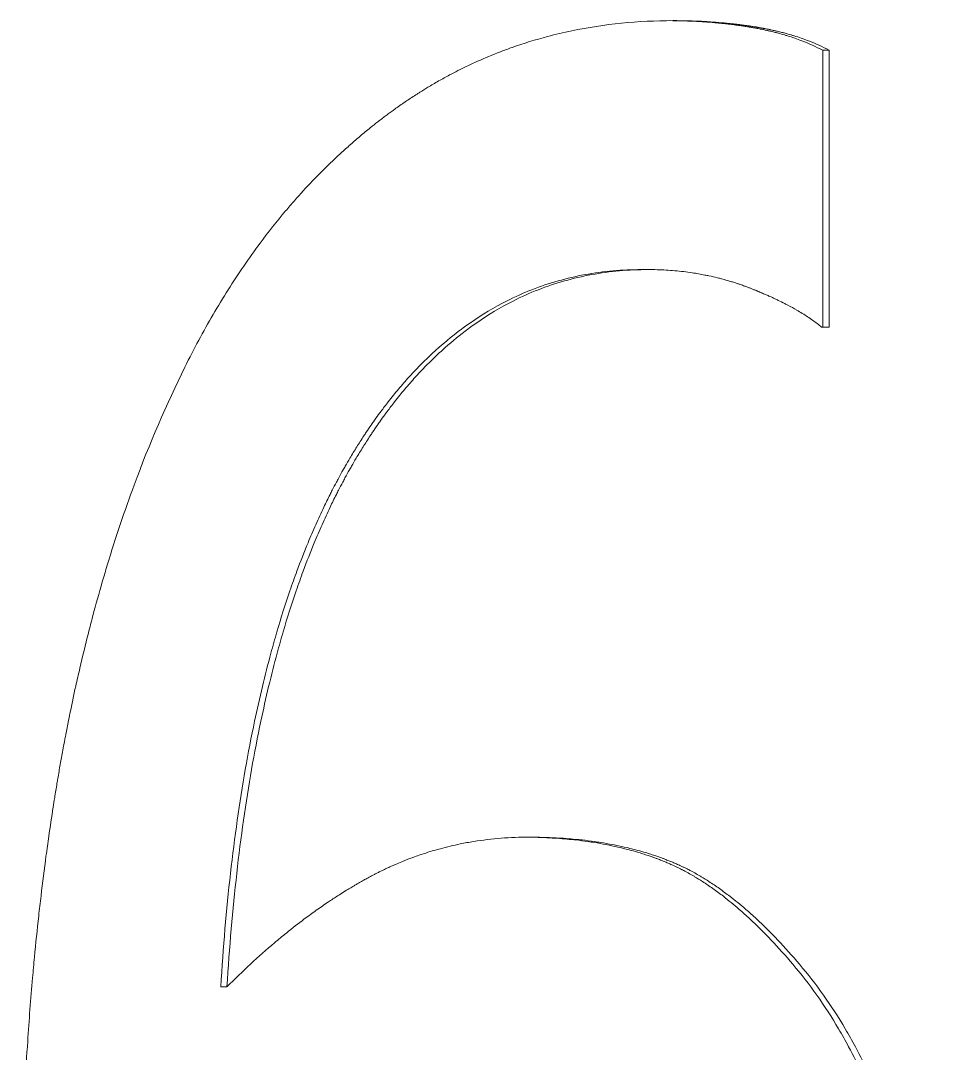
# Model space of a CAD drawing. Header units: millimetres. Extents: x 0 to 8410, y 0 to 5940.
# Drawn here: x 2662.089 to 2663.166, y 2257.528 to 2258.73 of the extents above; entities that cross this region are included whole.
import ezdxf

# ---------------------------------------------------------------- set-up
doc = ezdxf.new("R2010")
doc.units = ezdxf.units.MM
doc.header["$LTSCALE"] = 10
doc.layers.add('가시적인 것(ISO)', color=3, linetype='Continuous', lineweight=5, true_color=0x00ff00)

msp = doc.modelspace()

# ---------------------------------------------------------------- linework, layer by layer
at = {"layer": '가시적인 것(ISO)'}
for p, q in [((2663.0224, 2258.6954), (2663.0301, 2258.6954)), ((2663.0301, 2258.6954), (2663.0301, 2258.3733)), ((2662.8117, 2258.4402), (2662.8193, 2258.4402)), ((2663.0211, 2258.3733), (2663.0301, 2258.3733)), ((2662.322, 2257.6055), (2662.3292, 2257.6055))]:
    msp.add_line(p, q, dxfattribs=at)
for points, knots in [([(2662.2803, 2258.3267), (2662.2907, 2258.3479), (2662.3016, 2258.3683), (2662.3131, 2258.3879), (2662.3245, 2258.4075), (2662.3364, 2258.4263), (2662.3487, 2258.4443), (2662.3549, 2258.4534), (2662.3612, 2258.4622), (2662.3677, 2258.4708), (2662.3773, 2258.4838), (2662.3872, 2258.4963), (2662.3974, 2258.5084), (2662.4008, 2258.5124), (2662.4042, 2258.5164), (2662.4076, 2258.5203), (2662.4145, 2258.5281), (2662.4215, 2258.5358), (2662.4287, 2258.5433), (2662.4322, 2258.547), (2662.4358, 2258.5507), (2662.4395, 2258.5543), (2662.4449, 2258.5598), (2662.4504, 2258.5651), (2662.456, 2258.5704), (2662.4578, 2258.5721), (2662.4597, 2258.5738), (2662.4616, 2258.5756), (2662.4653, 2258.579), (2662.4691, 2258.5824), (2662.4729, 2258.5857), (2662.4748, 2258.5874), (2662.4767, 2258.5891), (2662.4786, 2258.5907), (2662.4824, 2258.594), (2662.4863, 2258.5973), (2662.4901, 2258.6005), (2662.4921, 2258.602), (2662.494, 2258.6036), (2662.496, 2258.6052), (2662.4989, 2258.6076), (2662.5019, 2258.6099), (2662.5048, 2258.6122), (2662.5058, 2258.613), (2662.5068, 2258.6137), (2662.5078, 2258.6145), (2662.5093, 2258.6157), (2662.5108, 2258.6168), (2662.5123, 2258.6179), (2662.5138, 2258.6191), (2662.5153, 2258.6202), (2662.5168, 2258.6213), (2662.5183, 2258.6224), (2662.5198, 2258.6235), (2662.5213, 2258.6246), (2662.5228, 2258.6257), (2662.5243, 2258.6268), (2662.5258, 2258.6279), (2662.5279, 2258.6294), (2662.5299, 2258.6308), (2662.5319, 2258.6322), (2662.5329, 2258.6329), (2662.534, 2258.6336), (2662.535, 2258.6343), (2662.537, 2258.6357), (2662.5391, 2258.6371), (2662.5411, 2258.6385), (2662.5421, 2258.6392), (2662.5432, 2258.6398), (2662.5442, 2258.6405), (2662.5463, 2258.6419), (2662.5483, 2258.6432), (2662.5504, 2258.6445), (2662.5514, 2258.6452), (2662.5525, 2258.6458), (2662.5535, 2258.6465), (2662.5566, 2258.6485), (2662.5597, 2258.6504), (2662.5629, 2258.6523), (2662.565, 2258.6535), (2662.5671, 2258.6548), (2662.5692, 2258.656), (2662.5734, 2258.6585), (2662.5776, 2258.6609), (2662.5819, 2258.6632), (2662.584, 2258.6644), (2662.5861, 2258.6655), (2662.5883, 2258.6667), (2662.5947, 2258.6701), (2662.6012, 2258.6734), (2662.6077, 2258.6765), (2662.612, 2258.6786), (2662.6164, 2258.6806), (2662.6208, 2258.6826), (2662.6296, 2258.6866), (2662.6384, 2258.6902), (2662.6474, 2258.6937), (2662.6519, 2258.6954), (2662.6564, 2258.6971), (2662.6609, 2258.6987), (2662.6745, 2258.7035), (2662.6882, 2258.7077), (2662.7022, 2258.7114), (2662.7115, 2258.7139), (2662.7209, 2258.7161), (2662.7304, 2258.7181), (2662.7494, 2258.722), (2662.7687, 2258.725), (2662.7883, 2258.7269), (2662.808, 2258.7289), (2662.8279, 2258.7299), (2662.8482, 2258.7299)], [0, 0, 0, 0, 0.166667, 0.166667, 0.166667, 0.333333, 0.333333, 0.333333, 0.416667, 0.416667, 0.416667, 0.541667, 0.541667, 0.541667, 0.583333, 0.583333, 0.583333, 0.666667, 0.666667, 0.666667, 0.708333, 0.708333, 0.708333, 0.770833, 0.770833, 0.770833, 0.791667, 0.791667, 0.791667, 0.833333, 0.833333, 0.833333, 0.854167, 0.854167, 0.854167, 0.895833, 0.895833, 0.895833, 0.916667, 0.916667, 0.916667, 0.947917, 0.947917, 0.947917, 0.958333, 0.958333, 0.958333, 0.973958, 0.973958, 0.973958, 0.989583, 0.989583, 0.989583, 1.005208, 1.005208, 1.005208, 1.020833, 1.020833, 1.020833, 1.041667, 1.041667, 1.041667, 1.052083, 1.052083, 1.052083, 1.072917, 1.072917, 1.072917, 1.083333, 1.083333, 1.083333, 1.104167, 1.104167, 1.104167, 1.114583, 1.114583, 1.114583, 1.145833, 1.145833, 1.145833, 1.166667, 1.166667, 1.166667, 1.208333, 1.208333, 1.208333, 1.229167, 1.229167, 1.229167, 1.291667, 1.291667, 1.291667, 1.333333, 1.333333, 1.333333, 1.416667, 1.416667, 1.416667, 1.458333, 1.458333, 1.458333, 1.583333, 1.583333, 1.583333, 1.666667, 1.666667, 1.666667, 1.833333, 1.833333, 1.833333, 2, 2, 2, 2]), ([(2662.8446, 2258.7299), (2662.8492, 2258.7298), (2662.8538, 2258.7298), (2662.8584, 2258.7297), (2662.8642, 2258.7295), (2662.87, 2258.7293), (2662.8757, 2258.729), (2662.8786, 2258.7288), (2662.8814, 2258.7287), (2662.8842, 2258.7285), (2662.8885, 2258.7282), (2662.8927, 2258.7279), (2662.8968, 2258.7275), (2662.8982, 2258.7274), (2662.8996, 2258.7273), (2662.901, 2258.7271), (2662.9038, 2258.7269), (2662.9065, 2258.7266), (2662.9092, 2258.7263), (2662.9106, 2258.7261), (2662.9119, 2258.726), (2662.9133, 2258.7258), (2662.9153, 2258.7256), (2662.9173, 2258.7253), (2662.9194, 2258.7251), (2662.92, 2258.725), (2662.9207, 2258.7249), (2662.9214, 2258.7248), (2662.9227, 2258.7246), (2662.924, 2258.7244), (2662.9254, 2258.7243), (2662.926, 2258.7242), (2662.9267, 2258.7241), (2662.9274, 2258.724), (2662.9287, 2258.7238), (2662.93, 2258.7236), (2662.9313, 2258.7234), (2662.932, 2258.7233), (2662.9326, 2258.7232), (2662.9333, 2258.7231), (2662.9343, 2258.7229), (2662.9353, 2258.7228), (2662.9363, 2258.7226), (2662.9366, 2258.7225), (2662.9369, 2258.7225), (2662.9372, 2258.7224), (2662.9377, 2258.7224), (2662.9382, 2258.7223), (2662.9387, 2258.7222), (2662.9392, 2258.7221), (2662.9397, 2258.722), (2662.9402, 2258.7219), (2662.9406, 2258.7219), (2662.9411, 2258.7218), (2662.9416, 2258.7217), (2662.9421, 2258.7216), (2662.9426, 2258.7215), (2662.9431, 2258.7214), (2662.9437, 2258.7213), (2662.9444, 2258.7212), (2662.945, 2258.7211), (2662.9453, 2258.721), (2662.9456, 2258.721), (2662.946, 2258.7209), (2662.9469, 2258.7207), (2662.9479, 2258.7205), (2662.9488, 2258.7204), (2662.9495, 2258.7202), (2662.9501, 2258.7201), (2662.9507, 2258.72), (2662.952, 2258.7197), (2662.9532, 2258.7195), (2662.9545, 2258.7192), (2662.9551, 2258.7191), (2662.9557, 2258.7189), (2662.9564, 2258.7188), (2662.9576, 2258.7185), (2662.9588, 2258.7182), (2662.9601, 2258.718), (2662.9607, 2258.7178), (2662.9613, 2258.7177), (2662.9619, 2258.7175), (2662.9637, 2258.7171), (2662.9655, 2258.7167), (2662.9673, 2258.7162), (2662.9685, 2258.7159), (2662.9697, 2258.7156), (2662.9709, 2258.7153), (2662.9733, 2258.7146), (2662.9756, 2258.714), (2662.9779, 2258.7133), (2662.9791, 2258.7129), (2662.9802, 2258.7126), (2662.9814, 2258.7122), (2662.9871, 2258.7105), (2662.9926, 2258.7085), (2662.998, 2258.7065), (2663.0066, 2258.7032), (2663.0147, 2258.6995), (2663.0224, 2258.6954)], [0.036544, 0.036544, 0.036544, 0.036544, 0.166667, 0.166667, 0.166667, 0.333333, 0.333333, 0.333333, 0.416667, 0.416667, 0.416667, 0.541667, 0.541667, 0.541667, 0.583333, 0.583333, 0.583333, 0.666667, 0.666667, 0.666667, 0.708333, 0.708333, 0.708333, 0.770833, 0.770833, 0.770833, 0.791667, 0.791667, 0.791667, 0.833333, 0.833333, 0.833333, 0.854167, 0.854167, 0.854167, 0.895833, 0.895833, 0.895833, 0.916667, 0.916667, 0.916667, 0.947917, 0.947917, 0.947917, 0.958333, 0.958333, 0.958333, 0.973958, 0.973958, 0.973958, 0.989583, 0.989583, 0.989583, 1.005208, 1.005208, 1.005208, 1.020833, 1.020833, 1.020833, 1.041667, 1.041667, 1.041667, 1.052083, 1.052083, 1.052083, 1.083333, 1.083333, 1.083333, 1.104167, 1.104167, 1.104167, 1.145833, 1.145833, 1.145833, 1.166667, 1.166667, 1.166667, 1.208333, 1.208333, 1.208333, 1.229167, 1.229167, 1.229167, 1.291667, 1.291667, 1.291667, 1.333333, 1.333333, 1.333333, 1.416667, 1.416667, 1.416667, 1.458333, 1.458333, 1.458333, 1.666667, 1.666667, 1.666667, 2, 2, 2, 2]), ([(2662.8482, 2258.7299), (2662.8542, 2258.7299), (2662.8601, 2258.7298), (2662.866, 2258.7297), (2662.8719, 2258.7295), (2662.8776, 2258.7293), (2662.8834, 2258.729), (2662.8862, 2258.7288), (2662.8891, 2258.7287), (2662.8919, 2258.7285), (2662.8961, 2258.7282), (2662.9003, 2258.7279), (2662.9045, 2258.7275), (2662.9059, 2258.7274), (2662.9073, 2258.7273), (2662.9086, 2258.7271), (2662.9114, 2258.7269), (2662.9141, 2258.7266), (2662.9169, 2258.7263), (2662.9182, 2258.7261), (2662.9196, 2258.726), (2662.921, 2258.7258), (2662.923, 2258.7256), (2662.925, 2258.7253), (2662.927, 2258.7251), (2662.9277, 2258.725), (2662.9284, 2258.7249), (2662.929, 2258.7248), (2662.9304, 2258.7246), (2662.9317, 2258.7244), (2662.933, 2258.7243), (2662.9337, 2258.7242), (2662.9344, 2258.7241), (2662.935, 2258.724), (2662.9364, 2258.7238), (2662.9377, 2258.7236), (2662.939, 2258.7234), (2662.9397, 2258.7233), (2662.9403, 2258.7232), (2662.941, 2258.7231), (2662.942, 2258.7229), (2662.9429, 2258.7228), (2662.9439, 2258.7226), (2662.9443, 2258.7225), (2662.9446, 2258.7225), (2662.9449, 2258.7224), (2662.9454, 2258.7224), (2662.9459, 2258.7223), (2662.9464, 2258.7222), (2662.9469, 2258.7221), (2662.9473, 2258.722), (2662.9478, 2258.7219), (2662.9483, 2258.7219), (2662.9488, 2258.7218), (2662.9493, 2258.7217), (2662.9498, 2258.7216), (2662.9503, 2258.7215), (2662.9508, 2258.7214), (2662.9514, 2258.7213), (2662.952, 2258.7212), (2662.9527, 2258.7211), (2662.953, 2258.721), (2662.9533, 2258.721), (2662.9536, 2258.7209), (2662.9546, 2258.7207), (2662.9556, 2258.7205), (2662.9565, 2258.7204), (2662.9571, 2258.7202), (2662.9578, 2258.7201), (2662.9584, 2258.72), (2662.9597, 2258.7197), (2662.9609, 2258.7195), (2662.9622, 2258.7192), (2662.9628, 2258.7191), (2662.9634, 2258.7189), (2662.964, 2258.7188), (2662.9653, 2258.7185), (2662.9665, 2258.7182), (2662.9677, 2258.718), (2662.9684, 2258.7178), (2662.969, 2258.7177), (2662.9696, 2258.7175), (2662.9714, 2258.7171), (2662.9732, 2258.7167), (2662.975, 2258.7162), (2662.9762, 2258.7159), (2662.9774, 2258.7156), (2662.9786, 2258.7153), (2662.981, 2258.7146), (2662.9833, 2258.714), (2662.9856, 2258.7133), (2662.9868, 2258.7129), (2662.9879, 2258.7126), (2662.9891, 2258.7122), (2662.9948, 2258.7105), (2663.0003, 2258.7085), (2663.0057, 2258.7065), (2663.0143, 2258.7032), (2663.0224, 2258.6995), (2663.0301, 2258.6954)], [0, 0, 0, 0, 0.166667, 0.166667, 0.166667, 0.333333, 0.333333, 0.333333, 0.416667, 0.416667, 0.416667, 0.541667, 0.541667, 0.541667, 0.583333, 0.583333, 0.583333, 0.666667, 0.666667, 0.666667, 0.708333, 0.708333, 0.708333, 0.770833, 0.770833, 0.770833, 0.791667, 0.791667, 0.791667, 0.833333, 0.833333, 0.833333, 0.854167, 0.854167, 0.854167, 0.895833, 0.895833, 0.895833, 0.916667, 0.916667, 0.916667, 0.947917, 0.947917, 0.947917, 0.958333, 0.958333, 0.958333, 0.973958, 0.973958, 0.973958, 0.989583, 0.989583, 0.989583, 1.005208, 1.005208, 1.005208, 1.020833, 1.020833, 1.020833, 1.041667, 1.041667, 1.041667, 1.052083, 1.052083, 1.052083, 1.083333, 1.083333, 1.083333, 1.104167, 1.104167, 1.104167, 1.145833, 1.145833, 1.145833, 1.166667, 1.166667, 1.166667, 1.208333, 1.208333, 1.208333, 1.229167, 1.229167, 1.229167, 1.291667, 1.291667, 1.291667, 1.333333, 1.333333, 1.333333, 1.416667, 1.416667, 1.416667, 1.458333, 1.458333, 1.458333, 1.666667, 1.666667, 1.666667, 2, 2, 2, 2]), ([(2663.0224, 2258.6954), (2663.0224, 2258.6865), (2663.0224, 2258.6775), (2663.0224, 2258.6686), (2663.0224, 2258.6597), (2663.0224, 2258.6507), (2663.0224, 2258.6418), (2663.0224, 2258.6373), (2663.0224, 2258.6328), (2663.0224, 2258.6283), (2663.0224, 2258.6194), (2663.0224, 2258.6104), (2663.0224, 2258.6015), (2663.0224, 2258.597), (2663.0224, 2258.5925), (2663.0224, 2258.5881), (2663.0224, 2258.5791), (2663.0224, 2258.5702), (2663.0224, 2258.5612), (2663.0224, 2258.5567), (2663.0224, 2258.5523), (2663.0224, 2258.5478), (2663.0224, 2258.5389), (2663.0224, 2258.5299), (2663.0224, 2258.521), (2663.0224, 2258.5165), (2663.0224, 2258.512), (2663.0224, 2258.5075), (2663.0224, 2258.4986), (2663.0224, 2258.4896), (2663.0224, 2258.4807), (2663.0224, 2258.4762), (2663.0224, 2258.4717), (2663.0224, 2258.4673), (2663.0224, 2258.4538), (2663.0224, 2258.4404), (2663.0224, 2258.427), (2663.0224, 2258.4091), (2663.0224, 2258.3912), (2663.0224, 2258.3733)], [0, 0, 0, 0, 0.00268436, 0.00268436, 0.00268436, 0.00536872, 0.00536872, 0.00536872, 0.0067109, 0.0067109, 0.0067109, 0.00939526, 0.00939526, 0.00939526, 0.01073744, 0.01073744, 0.01073744, 0.0134218, 0.0134218, 0.0134218, 0.01476398, 0.01476398, 0.01476398, 0.01744834, 0.01744834, 0.01744834, 0.01879052, 0.01879052, 0.01879052, 0.02147488, 0.02147488, 0.02147488, 0.02281706, 0.02281706, 0.02281706, 0.0268436, 0.0268436, 0.0268436, 0.03221232, 0.03221232, 0.03221232, 0.03221232]), ([(2662.8117, 2258.4402), (2662.7891, 2258.4402), (2662.7672, 2258.4382), (2662.7459, 2258.4343), (2662.7246, 2258.4304), (2662.704, 2258.4246), (2662.6841, 2258.4168), (2662.6741, 2258.4129), (2662.6643, 2258.4085), (2662.6546, 2258.4036), (2662.6402, 2258.3963), (2662.6261, 2258.3879), (2662.6124, 2258.3784), (2662.6078, 2258.3752), (2662.6033, 2258.3719), (2662.5988, 2258.3685), (2662.5898, 2258.3617), (2662.581, 2258.3543), (2662.5724, 2258.3465), (2662.5681, 2258.3426), (2662.5639, 2258.3386), (2662.5596, 2258.3345), (2662.5533, 2258.3282), (2662.5471, 2258.3217), (2662.5409, 2258.315), (2662.5389, 2258.3127), (2662.5369, 2258.3104), (2662.5348, 2258.3081), (2662.5308, 2258.3035), (2662.5268, 2258.2987), (2662.5228, 2258.2939), (2662.5209, 2258.2914), (2662.5189, 2258.2889), (2662.5169, 2258.2864), (2662.514, 2258.2827), (2662.5111, 2258.2789), (2662.5082, 2258.275), (2662.5073, 2258.2737), (2662.5063, 2258.2724), (2662.5053, 2258.2711), (2662.5034, 2258.2685), (2662.5015, 2258.2658), (2662.4996, 2258.2631), (2662.4987, 2258.2618), (2662.4978, 2258.2604), (2662.4968, 2258.2591), (2662.4949, 2258.2564), (2662.4931, 2258.2536), (2662.4912, 2258.2509), (2662.4903, 2258.2495), (2662.4894, 2258.2481), (2662.4884, 2258.2467), (2662.4871, 2258.2446), (2662.4857, 2258.2424), (2662.4843, 2258.2403), (2662.4829, 2258.2382), (2662.4816, 2258.236), (2662.4802, 2258.2338), (2662.4789, 2258.2317), (2662.4775, 2258.2295), (2662.4762, 2258.2273), (2662.4748, 2258.2251), (2662.4735, 2258.2228), (2662.4722, 2258.2206), (2662.4704, 2258.2176), (2662.4686, 2258.2146), (2662.4669, 2258.2116), (2662.466, 2258.21), (2662.4652, 2258.2085), (2662.4643, 2258.207), (2662.4626, 2258.2039), (2662.4609, 2258.2008), (2662.4592, 2258.1977), (2662.4583, 2258.1961), (2662.4575, 2258.1945), (2662.4566, 2258.193), (2662.4549, 2258.1898), (2662.4533, 2258.1866), (2662.4516, 2258.1834), (2662.4508, 2258.1818), (2662.45, 2258.1802), (2662.4492, 2258.1785), (2662.4467, 2258.1737), (2662.4443, 2258.1687), (2662.4419, 2258.1637), (2662.4403, 2258.1604), (2662.4387, 2258.157), (2662.4371, 2258.1536), (2662.434, 2258.1468), (2662.431, 2258.1399), (2662.4279, 2258.1329), (2662.4264, 2258.1294), (2662.425, 2258.1258), (2662.4235, 2258.1223), (2662.4191, 2258.1116), (2662.4148, 2258.1006), (2662.4106, 2258.0893), (2662.4078, 2258.0818), (2662.4051, 2258.0742), (2662.4025, 2258.0665), (2662.3972, 2258.051), (2662.3921, 2258.0351), (2662.3873, 2258.0187), (2662.3849, 2258.0105), (2662.3826, 2258.0022), (2662.3803, 2257.9938), (2662.3734, 2257.9685), (2662.3671, 2257.9421), (2662.3613, 2257.9147), (2662.3575, 2257.8965), (2662.3539, 2257.8777), (2662.3505, 2257.8585), (2662.3438, 2257.8201), (2662.3381, 2257.7798), (2662.3333, 2257.7376), (2662.3285, 2257.6955), (2662.3248, 2257.6514), (2662.322, 2257.6055)], [0, 0, 0, 0, 0.166667, 0.166667, 0.166667, 0.333333, 0.333333, 0.333333, 0.416667, 0.416667, 0.416667, 0.541667, 0.541667, 0.541667, 0.583333, 0.583333, 0.583333, 0.666667, 0.666667, 0.666667, 0.708333, 0.708333, 0.708333, 0.770833, 0.770833, 0.770833, 0.791667, 0.791667, 0.791667, 0.833333, 0.833333, 0.833333, 0.854167, 0.854167, 0.854167, 0.885417, 0.885417, 0.885417, 0.895833, 0.895833, 0.895833, 0.916667, 0.916667, 0.916667, 0.927083, 0.927083, 0.927083, 0.947917, 0.947917, 0.947917, 0.958333, 0.958333, 0.958333, 0.973958, 0.973958, 0.973958, 0.989583, 0.989583, 0.989583, 1.005208, 1.005208, 1.005208, 1.020833, 1.020833, 1.020833, 1.041667, 1.041667, 1.041667, 1.052083, 1.052083, 1.052083, 1.072917, 1.072917, 1.072917, 1.083333, 1.083333, 1.083333, 1.104167, 1.104167, 1.104167, 1.114583, 1.114583, 1.114583, 1.145833, 1.145833, 1.145833, 1.166667, 1.166667, 1.166667, 1.208333, 1.208333, 1.208333, 1.229167, 1.229167, 1.229167, 1.291667, 1.291667, 1.291667, 1.333333, 1.333333, 1.333333, 1.416667, 1.416667, 1.416667, 1.458333, 1.458333, 1.458333, 1.583333, 1.583333, 1.583333, 1.666667, 1.666667, 1.666667, 1.833333, 1.833333, 1.833333, 2, 2, 2, 2]), ([(2662.8193, 2258.4402), (2662.7967, 2258.4402), (2662.7747, 2258.4382), (2662.7535, 2258.4343), (2662.7322, 2258.4304), (2662.7115, 2258.4246), (2662.6916, 2258.4168), (2662.6816, 2258.4129), (2662.6718, 2258.4085), (2662.6621, 2258.4036), (2662.6476, 2258.3963), (2662.6335, 2258.3879), (2662.6198, 2258.3784), (2662.6152, 2258.3752), (2662.6107, 2258.3719), (2662.6062, 2258.3685), (2662.5973, 2258.3617), (2662.5885, 2258.3543), (2662.5799, 2258.3465), (2662.5755, 2258.3426), (2662.5713, 2258.3386), (2662.5671, 2258.3345), (2662.5607, 2258.3282), (2662.5545, 2258.3217), (2662.5483, 2258.315), (2662.5463, 2258.3127), (2662.5443, 2258.3104), (2662.5422, 2258.3081), (2662.5382, 2258.3035), (2662.5342, 2258.2987), (2662.5302, 2258.2939), (2662.5283, 2258.2914), (2662.5263, 2258.2889), (2662.5243, 2258.2864), (2662.5214, 2258.2827), (2662.5185, 2258.2789), (2662.5156, 2258.275), (2662.5146, 2258.2737), (2662.5137, 2258.2724), (2662.5127, 2258.2711), (2662.5108, 2258.2685), (2662.5089, 2258.2658), (2662.507, 2258.2631), (2662.5061, 2258.2618), (2662.5051, 2258.2604), (2662.5042, 2258.2591), (2662.5023, 2258.2564), (2662.5004, 2258.2536), (2662.4986, 2258.2509), (2662.4977, 2258.2495), (2662.4967, 2258.2481), (2662.4958, 2258.2467), (2662.4944, 2258.2446), (2662.493, 2258.2424), (2662.4917, 2258.2403), (2662.4903, 2258.2382), (2662.4889, 2258.236), (2662.4876, 2258.2338), (2662.4862, 2258.2317), (2662.4849, 2258.2295), (2662.4835, 2258.2273), (2662.4822, 2258.2251), (2662.4808, 2258.2228), (2662.4795, 2258.2206), (2662.4777, 2258.2176), (2662.476, 2258.2146), (2662.4742, 2258.2116), (2662.4734, 2258.21), (2662.4725, 2258.2085), (2662.4716, 2258.207), (2662.4699, 2258.2039), (2662.4682, 2258.2008), (2662.4665, 2258.1977), (2662.4657, 2258.1961), (2662.4648, 2258.1945), (2662.464, 2258.193), (2662.4623, 2258.1898), (2662.4606, 2258.1866), (2662.459, 2258.1834), (2662.4581, 2258.1818), (2662.4573, 2258.1802), (2662.4565, 2258.1785), (2662.454, 2258.1737), (2662.4516, 2258.1687), (2662.4492, 2258.1637), (2662.4476, 2258.1604), (2662.446, 2258.157), (2662.4445, 2258.1536), (2662.4414, 2258.1468), (2662.4383, 2258.1399), (2662.4353, 2258.1329), (2662.4338, 2258.1294), (2662.4323, 2258.1258), (2662.4308, 2258.1223), (2662.4264, 2258.1116), (2662.4221, 2258.1006), (2662.4179, 2258.0893), (2662.4152, 2258.0818), (2662.4124, 2258.0742), (2662.4098, 2258.0665), (2662.4045, 2258.051), (2662.3994, 2258.0351), (2662.3946, 2258.0187), (2662.3922, 2258.0105), (2662.3899, 2258.0022), (2662.3876, 2257.9938), (2662.3807, 2257.9685), (2662.3744, 2257.9421), (2662.3686, 2257.9147), (2662.3647, 2257.8965), (2662.3611, 2257.8777), (2662.3578, 2257.8585), (2662.3511, 2257.8201), (2662.3453, 2257.7798), (2662.3406, 2257.7376), (2662.3358, 2257.6955), (2662.332, 2257.6514), (2662.3292, 2257.6055)], [0, 0, 0, 0, 0.166667, 0.166667, 0.166667, 0.333333, 0.333333, 0.333333, 0.416667, 0.416667, 0.416667, 0.541667, 0.541667, 0.541667, 0.583333, 0.583333, 0.583333, 0.666667, 0.666667, 0.666667, 0.708333, 0.708333, 0.708333, 0.770833, 0.770833, 0.770833, 0.791667, 0.791667, 0.791667, 0.833333, 0.833333, 0.833333, 0.854167, 0.854167, 0.854167, 0.885417, 0.885417, 0.885417, 0.895833, 0.895833, 0.895833, 0.916667, 0.916667, 0.916667, 0.927083, 0.927083, 0.927083, 0.947917, 0.947917, 0.947917, 0.958333, 0.958333, 0.958333, 0.973958, 0.973958, 0.973958, 0.989583, 0.989583, 0.989583, 1.005208, 1.005208, 1.005208, 1.020833, 1.020833, 1.020833, 1.041667, 1.041667, 1.041667, 1.052083, 1.052083, 1.052083, 1.072917, 1.072917, 1.072917, 1.083333, 1.083333, 1.083333, 1.104167, 1.104167, 1.104167, 1.114583, 1.114583, 1.114583, 1.145833, 1.145833, 1.145833, 1.166667, 1.166667, 1.166667, 1.208333, 1.208333, 1.208333, 1.229167, 1.229167, 1.229167, 1.291667, 1.291667, 1.291667, 1.333333, 1.333333, 1.333333, 1.416667, 1.416667, 1.416667, 1.458333, 1.458333, 1.458333, 1.583333, 1.583333, 1.583333, 1.666667, 1.666667, 1.666667, 1.833333, 1.833333, 1.833333, 2, 2, 2, 2]), ([(2663.0211, 2258.3733), (2663.0179, 2258.376), (2663.0143, 2258.3787), (2663.0106, 2258.3813), (2663.0069, 2258.384), (2663.0029, 2258.3866), (2662.9987, 2258.3892), (2662.9966, 2258.3905), (2662.9944, 2258.3918), (2662.9922, 2258.3931), (2662.9889, 2258.395), (2662.9854, 2258.3969), (2662.9818, 2258.3988), (2662.9807, 2258.3994), (2662.9794, 2258.4), (2662.9782, 2258.4006), (2662.9758, 2258.4019), (2662.9733, 2258.4031), (2662.9707, 2258.4044), (2662.9694, 2258.405), (2662.9681, 2258.4056), (2662.9668, 2258.4062), (2662.9648, 2258.4072), (2662.9628, 2258.4081), (2662.9608, 2258.409), (2662.9601, 2258.4093), (2662.9595, 2258.4096), (2662.9588, 2258.4099), (2662.9574, 2258.4105), (2662.956, 2258.4111), (2662.9546, 2258.4117), (2662.9539, 2258.412), (2662.9532, 2258.4123), (2662.9525, 2258.4126), (2662.9514, 2258.4131), (2662.9504, 2258.4135), (2662.9493, 2258.414), (2662.9489, 2258.4141), (2662.9486, 2258.4143), (2662.9482, 2258.4144), (2662.9475, 2258.4147), (2662.9468, 2258.415), (2662.946, 2258.4153), (2662.9457, 2258.4155), (2662.9453, 2258.4156), (2662.9449, 2258.4158), (2662.9444, 2258.416), (2662.9438, 2258.4162), (2662.9433, 2258.4165), (2662.9427, 2258.4167), (2662.9422, 2258.4169), (2662.9416, 2258.4171), (2662.9411, 2258.4173), (2662.9405, 2258.4176), (2662.9399, 2258.4178), (2662.9394, 2258.418), (2662.9388, 2258.4182), (2662.9383, 2258.4185), (2662.9377, 2258.4187), (2662.9371, 2258.4189), (2662.9366, 2258.4191), (2662.936, 2258.4193), (2662.9354, 2258.4196), (2662.9348, 2258.4198), (2662.9343, 2258.42), (2662.9337, 2258.4202), (2662.9331, 2258.4204), (2662.9326, 2258.4206), (2662.932, 2258.4209), (2662.9314, 2258.4211), (2662.9306, 2258.4213), (2662.9299, 2258.4216), (2662.9291, 2258.4219), (2662.9287, 2258.422), (2662.9283, 2258.4222), (2662.928, 2258.4223), (2662.9272, 2258.4226), (2662.9264, 2258.4228), (2662.9257, 2258.4231), (2662.9253, 2258.4232), (2662.9249, 2258.4234), (2662.9245, 2258.4235), (2662.9233, 2258.4239), (2662.9222, 2258.4243), (2662.921, 2258.4247), (2662.9202, 2258.4249), (2662.9195, 2258.4252), (2662.9187, 2258.4254), (2662.9171, 2258.4259), (2662.9156, 2258.4264), (2662.914, 2258.4268), (2662.9132, 2258.4271), (2662.9124, 2258.4273), (2662.9116, 2258.4275), (2662.9093, 2258.4282), (2662.9069, 2258.4289), (2662.9045, 2258.4295), (2662.903, 2258.4299), (2662.9014, 2258.4303), (2662.8998, 2258.4307), (2662.8966, 2258.4315), (2662.8934, 2258.4322), (2662.8901, 2258.4329), (2662.8885, 2258.4333), (2662.8869, 2258.4336), (2662.8853, 2258.4339), (2662.8804, 2258.4349), (2662.8755, 2258.4357), (2662.8705, 2258.4365), (2662.8672, 2258.437), (2662.8638, 2258.4374), (2662.8605, 2258.4378), (2662.8538, 2258.4386), (2662.847, 2258.4392), (2662.8401, 2258.4396), (2662.8333, 2258.44), (2662.8263, 2258.4402), (2662.8193, 2258.4402)], [0, 0, 0, 0, 0.166667, 0.166667, 0.166667, 0.333333, 0.333333, 0.333333, 0.416667, 0.416667, 0.416667, 0.541667, 0.541667, 0.541667, 0.583333, 0.583333, 0.583333, 0.666667, 0.666667, 0.666667, 0.708333, 0.708333, 0.708333, 0.770833, 0.770833, 0.770833, 0.791667, 0.791667, 0.791667, 0.833333, 0.833333, 0.833333, 0.854167, 0.854167, 0.854167, 0.885417, 0.885417, 0.885417, 0.895833, 0.895833, 0.895833, 0.916667, 0.916667, 0.916667, 0.927083, 0.927083, 0.927083, 0.942708, 0.942708, 0.942708, 0.958333, 0.958333, 0.958333, 0.973958, 0.973958, 0.973958, 0.989583, 0.989583, 0.989583, 1.005208, 1.005208, 1.005208, 1.020833, 1.020833, 1.020833, 1.036458, 1.036458, 1.036458, 1.052083, 1.052083, 1.052083, 1.072917, 1.072917, 1.072917, 1.083333, 1.083333, 1.083333, 1.104167, 1.104167, 1.104167, 1.114583, 1.114583, 1.114583, 1.145833, 1.145833, 1.145833, 1.166667, 1.166667, 1.166667, 1.208333, 1.208333, 1.208333, 1.229167, 1.229167, 1.229167, 1.291667, 1.291667, 1.291667, 1.333333, 1.333333, 1.333333, 1.416667, 1.416667, 1.416667, 1.458333, 1.458333, 1.458333, 1.583333, 1.583333, 1.583333, 1.666667, 1.666667, 1.666667, 1.833333, 1.833333, 1.833333, 2, 2, 2, 2]), ([(2662.0891, 2257.2813), (2662.0891, 2257.3176), (2662.0896, 2257.3532), (2662.0904, 2257.3883), (2662.0913, 2257.4234), (2662.0926, 2257.4578), (2662.0944, 2257.4917), (2662.0952, 2257.5086), (2662.0962, 2257.5254), (2662.0973, 2257.5421), (2662.0989, 2257.567), (2662.1008, 2257.5917), (2662.103, 2257.616), (2662.1037, 2257.6241), (2662.1044, 2257.6321), (2662.1052, 2257.6402), (2662.1067, 2257.6562), (2662.1083, 2257.6721), (2662.1101, 2257.6879), (2662.1109, 2257.6958), (2662.1118, 2257.7036), (2662.1128, 2257.7114), (2662.1146, 2257.727), (2662.1166, 2257.7425), (2662.1186, 2257.7578), (2662.1197, 2257.7654), (2662.1207, 2257.7731), (2662.1218, 2257.7806), (2662.1235, 2257.792), (2662.1252, 2257.8033), (2662.1269, 2257.8145), (2662.1275, 2257.8183), (2662.1281, 2257.822), (2662.1287, 2257.8257), (2662.1296, 2257.8313), (2662.1305, 2257.8368), (2662.1314, 2257.8424), (2662.1317, 2257.8442), (2662.132, 2257.8461), (2662.1324, 2257.8479), (2662.1328, 2257.8507), (2662.1333, 2257.8534), (2662.1338, 2257.8562), (2662.1342, 2257.8589), (2662.1347, 2257.8617), (2662.1352, 2257.8644), (2662.1357, 2257.8671), (2662.1362, 2257.8699), (2662.1367, 2257.8726), (2662.1372, 2257.8753), (2662.1377, 2257.8781), (2662.1382, 2257.8808), (2662.1388, 2257.8844), (2662.1395, 2257.888), (2662.1402, 2257.8916), (2662.1405, 2257.8934), (2662.1409, 2257.8952), (2662.1412, 2257.897), (2662.1422, 2257.9024), (2662.1433, 2257.9078), (2662.1444, 2257.9131), (2662.1451, 2257.9167), (2662.1458, 2257.9203), (2662.1465, 2257.9238), (2662.1487, 2257.9344), (2662.1509, 2257.945), (2662.1532, 2257.9554), (2662.1548, 2257.9624), (2662.1564, 2257.9693), (2662.158, 2257.9762), (2662.1611, 2257.99), (2662.1645, 2258.0037), (2662.1679, 2258.0171), (2662.1696, 2258.0239), (2662.1713, 2258.0306), (2662.1731, 2258.0372), (2662.1767, 2258.0506), (2662.1803, 2258.0637), (2662.1841, 2258.0767), (2662.186, 2258.0832), (2662.1879, 2258.0897), (2662.1898, 2258.0961), (2662.1996, 2258.1282), (2662.21, 2258.1594), (2662.2212, 2258.1895), (2662.2391, 2258.2378), (2662.2588, 2258.2835), (2662.2803, 2258.3267)], [0, 0, 0, 0, 0.166667, 0.166667, 0.166667, 0.333333, 0.333333, 0.333333, 0.416667, 0.416667, 0.416667, 0.541667, 0.541667, 0.541667, 0.583333, 0.583333, 0.583333, 0.666667, 0.666667, 0.666667, 0.708333, 0.708333, 0.708333, 0.791667, 0.791667, 0.791667, 0.833333, 0.833333, 0.833333, 0.895833, 0.895833, 0.895833, 0.916667, 0.916667, 0.916667, 0.947917, 0.947917, 0.947917, 0.958333, 0.958333, 0.958333, 0.973958, 0.973958, 0.973958, 0.989583, 0.989583, 0.989583, 1.005208, 1.005208, 1.005208, 1.020833, 1.020833, 1.020833, 1.041667, 1.041667, 1.041667, 1.052083, 1.052083, 1.052083, 1.083333, 1.083333, 1.083333, 1.104167, 1.104167, 1.104167, 1.166667, 1.166667, 1.166667, 1.208333, 1.208333, 1.208333, 1.291667, 1.291667, 1.291667, 1.333333, 1.333333, 1.333333, 1.416667, 1.416667, 1.416667, 1.458333, 1.458333, 1.458333, 1.666667, 1.666667, 1.666667, 2, 2, 2, 2]), ([(2662.3292, 2257.6055), (2662.3384, 2257.6147), (2662.3475, 2257.6236), (2662.3567, 2257.6321), (2662.3659, 2257.6407), (2662.3752, 2257.6489), (2662.3844, 2257.6567), (2662.389, 2257.6606), (2662.3937, 2257.6645), (2662.3983, 2257.6682), (2662.4052, 2257.6738), (2662.4122, 2257.6792), (2662.4192, 2257.6845), (2662.4215, 2257.6862), (2662.4238, 2257.6879), (2662.4262, 2257.6896), (2662.4308, 2257.693), (2662.4355, 2257.6964), (2662.4402, 2257.6996), (2662.4425, 2257.7012), (2662.4448, 2257.7028), (2662.4472, 2257.7044), (2662.4507, 2257.7067), (2662.4542, 2257.709), (2662.4577, 2257.7113), (2662.4589, 2257.712), (2662.4601, 2257.7128), (2662.4612, 2257.7135), (2662.4636, 2257.715), (2662.4659, 2257.7165), (2662.4683, 2257.7179), (2662.4694, 2257.7186), (2662.4706, 2257.7193), (2662.4718, 2257.72), (2662.4736, 2257.7211), (2662.4753, 2257.7222), (2662.4771, 2257.7232), (2662.4777, 2257.7235), (2662.4783, 2257.7239), (2662.4789, 2257.7242), (2662.48, 2257.7249), (2662.4812, 2257.7256), (2662.4824, 2257.7263), (2662.483, 2257.7266), (2662.4836, 2257.727), (2662.4841, 2257.7273), (2662.4853, 2257.728), (2662.4865, 2257.7286), (2662.4877, 2257.7293), (2662.4883, 2257.7296), (2662.4889, 2257.7299), (2662.4894, 2257.7303), (2662.4903, 2257.7308), (2662.4912, 2257.7313), (2662.4921, 2257.7317), (2662.493, 2257.7322), (2662.4939, 2257.7327), (2662.4948, 2257.7332), (2662.4956, 2257.7337), (2662.4965, 2257.7341), (2662.4974, 2257.7346), (2662.4983, 2257.7351), (2662.4992, 2257.7356), (2662.5001, 2257.736), (2662.5012, 2257.7366), (2662.5024, 2257.7372), (2662.5036, 2257.7379), (2662.5042, 2257.7382), (2662.5048, 2257.7385), (2662.5054, 2257.7388), (2662.5066, 2257.7394), (2662.5078, 2257.74), (2662.509, 2257.7405), (2662.5096, 2257.7408), (2662.5102, 2257.7411), (2662.5108, 2257.7414), (2662.512, 2257.742), (2662.5132, 2257.7426), (2662.5144, 2257.7431), (2662.515, 2257.7434), (2662.5156, 2257.7437), (2662.5162, 2257.744), (2662.518, 2257.7448), (2662.5198, 2257.7457), (2662.5216, 2257.7465), (2662.5228, 2257.747), (2662.524, 2257.7475), (2662.5252, 2257.7481), (2662.5277, 2257.7491), (2662.5301, 2257.7501), (2662.5326, 2257.7512), (2662.5338, 2257.7517), (2662.535, 2257.7521), (2662.5362, 2257.7526), (2662.5399, 2257.7541), (2662.5436, 2257.7555), (2662.5473, 2257.7568), (2662.5498, 2257.7577), (2662.5523, 2257.7586), (2662.5548, 2257.7595), (2662.5598, 2257.7611), (2662.5648, 2257.7627), (2662.5699, 2257.7642), (2662.5724, 2257.7649), (2662.5749, 2257.7657), (2662.5775, 2257.7663), (2662.5851, 2257.7684), (2662.5928, 2257.7702), (2662.6006, 2257.7718), (2662.6058, 2257.7729), (2662.611, 2257.7738), (2662.6163, 2257.7747), (2662.6268, 2257.7763), (2662.6374, 2257.7776), (2662.6482, 2257.7785), (2662.659, 2257.7793), (2662.6699, 2257.7797), (2662.6809, 2257.7797)], [0, 0, 0, 0, 0.166667, 0.166667, 0.166667, 0.333333, 0.333333, 0.333333, 0.416667, 0.416667, 0.416667, 0.541667, 0.541667, 0.541667, 0.583333, 0.583333, 0.583333, 0.666667, 0.666667, 0.666667, 0.708333, 0.708333, 0.708333, 0.770833, 0.770833, 0.770833, 0.791667, 0.791667, 0.791667, 0.833333, 0.833333, 0.833333, 0.854167, 0.854167, 0.854167, 0.885417, 0.885417, 0.885417, 0.895833, 0.895833, 0.895833, 0.916667, 0.916667, 0.916667, 0.927083, 0.927083, 0.927083, 0.947917, 0.947917, 0.947917, 0.958333, 0.958333, 0.958333, 0.973958, 0.973958, 0.973958, 0.989583, 0.989583, 0.989583, 1.005208, 1.005208, 1.005208, 1.020833, 1.020833, 1.020833, 1.041667, 1.041667, 1.041667, 1.052083, 1.052083, 1.052083, 1.072917, 1.072917, 1.072917, 1.083333, 1.083333, 1.083333, 1.104167, 1.104167, 1.104167, 1.114583, 1.114583, 1.114583, 1.145833, 1.145833, 1.145833, 1.166667, 1.166667, 1.166667, 1.208333, 1.208333, 1.208333, 1.229167, 1.229167, 1.229167, 1.291667, 1.291667, 1.291667, 1.333333, 1.333333, 1.333333, 1.416667, 1.416667, 1.416667, 1.458333, 1.458333, 1.458333, 1.583333, 1.583333, 1.583333, 1.666667, 1.666667, 1.666667, 1.833333, 1.833333, 1.833333, 2, 2, 2, 2]), ([(2662.6775, 2257.7797), (2662.6868, 2257.7796), (2662.6959, 2257.7794), (2662.7049, 2257.7789), (2662.7125, 2257.7785), (2662.7201, 2257.7779), (2662.7275, 2257.7772), (2662.73, 2257.777), (2662.7324, 2257.7767), (2662.7349, 2257.7765), (2662.7397, 2257.7759), (2662.7446, 2257.7753), (2662.7493, 2257.7746), (2662.7517, 2257.7743), (2662.7541, 2257.7739), (2662.7564, 2257.7735), (2662.7611, 2257.7728), (2662.7657, 2257.772), (2662.7703, 2257.7711), (2662.7726, 2257.7707), (2662.7749, 2257.7702), (2662.7772, 2257.7697), (2662.7817, 2257.7688), (2662.7861, 2257.7678), (2662.7906, 2257.7667), (2662.7928, 2257.7661), (2662.7949, 2257.7656), (2662.7971, 2257.765), (2662.8004, 2257.7641), (2662.8036, 2257.7632), (2662.8068, 2257.7623), (2662.8079, 2257.762), (2662.8089, 2257.7616), (2662.81, 2257.7613), (2662.8121, 2257.7607), (2662.8142, 2257.76), (2662.8163, 2257.7593), (2662.8173, 2257.759), (2662.8184, 2257.7586), (2662.8194, 2257.7583), (2662.821, 2257.7578), (2662.8225, 2257.7572), (2662.824, 2257.7567), (2662.8246, 2257.7565), (2662.8251, 2257.7563), (2662.8256, 2257.7561), (2662.8266, 2257.7558), (2662.8276, 2257.7554), (2662.8286, 2257.755), (2662.8291, 2257.7548), (2662.8296, 2257.7547), (2662.8301, 2257.7545), (2662.8309, 2257.7542), (2662.8317, 2257.7539), (2662.8324, 2257.7536), (2662.8332, 2257.7533), (2662.8339, 2257.753), (2662.8347, 2257.7527), (2662.8354, 2257.7524), (2662.8362, 2257.7522), (2662.8369, 2257.7519), (2662.8377, 2257.7516), (2662.8384, 2257.7513), (2662.8391, 2257.751), (2662.8399, 2257.7507), (2662.8406, 2257.7503), (2662.8414, 2257.75), (2662.8421, 2257.7497), (2662.8428, 2257.7494), (2662.8436, 2257.7491), (2662.8443, 2257.7488), (2662.8451, 2257.7485), (2662.8458, 2257.7481), (2662.8465, 2257.7478), (2662.8473, 2257.7475), (2662.848, 2257.7471), (2662.849, 2257.7467), (2662.85, 2257.7462), (2662.851, 2257.7457), (2662.8515, 2257.7455), (2662.852, 2257.7453), (2662.8525, 2257.745), (2662.8535, 2257.7446), (2662.8545, 2257.7441), (2662.8555, 2257.7436), (2662.856, 2257.7433), (2662.8565, 2257.7431), (2662.857, 2257.7428), (2662.8584, 2257.7421), (2662.8599, 2257.7413), (2662.8614, 2257.7405), (2662.8624, 2257.74), (2662.8634, 2257.7394), (2662.8644, 2257.7389), (2662.8664, 2257.7378), (2662.8684, 2257.7367), (2662.8704, 2257.7355), (2662.8714, 2257.7349), (2662.8724, 2257.7343), (2662.8734, 2257.7337), (2662.8764, 2257.7319), (2662.8794, 2257.7301), (2662.8825, 2257.7281), (2662.8845, 2257.7268), (2662.8865, 2257.7255), (2662.8885, 2257.7241), (2662.8925, 2257.7214), (2662.8966, 2257.7185), (2662.9007, 2257.7155), (2662.9027, 2257.714), (2662.9047, 2257.7124), (2662.9068, 2257.7109), (2662.9129, 2257.7061), (2662.919, 2257.7011), (2662.9252, 2257.6957), (2662.9293, 2257.6922), (2662.9334, 2257.6885), (2662.9375, 2257.6846), (2662.9458, 2257.6769), (2662.9541, 2257.6687), (2662.9625, 2257.6599), (2662.9708, 2257.6511), (2662.9792, 2257.6417), (2662.9877, 2257.6318)], [0.02131, 0.02131, 0.02131, 0.02131, 0.166667, 0.166667, 0.166667, 0.291667, 0.291667, 0.291667, 0.333333, 0.333333, 0.333333, 0.416667, 0.416667, 0.416667, 0.458333, 0.458333, 0.458333, 0.541667, 0.541667, 0.541667, 0.583333, 0.583333, 0.583333, 0.666667, 0.666667, 0.666667, 0.708333, 0.708333, 0.708333, 0.770833, 0.770833, 0.770833, 0.791667, 0.791667, 0.791667, 0.833333, 0.833333, 0.833333, 0.854167, 0.854167, 0.854167, 0.885417, 0.885417, 0.885417, 0.895833, 0.895833, 0.895833, 0.916667, 0.916667, 0.916667, 0.927083, 0.927083, 0.927083, 0.942708, 0.942708, 0.942708, 0.958333, 0.958333, 0.958333, 0.973958, 0.973958, 0.973958, 0.989583, 0.989583, 0.989583, 1.005208, 1.005208, 1.005208, 1.020833, 1.020833, 1.020833, 1.036458, 1.036458, 1.036458, 1.052083, 1.052083, 1.052083, 1.072917, 1.072917, 1.072917, 1.083333, 1.083333, 1.083333, 1.104167, 1.104167, 1.104167, 1.114583, 1.114583, 1.114583, 1.145833, 1.145833, 1.145833, 1.166667, 1.166667, 1.166667, 1.208333, 1.208333, 1.208333, 1.229167, 1.229167, 1.229167, 1.291667, 1.291667, 1.291667, 1.333333, 1.333333, 1.333333, 1.416667, 1.416667, 1.416667, 1.458333, 1.458333, 1.458333, 1.583333, 1.583333, 1.583333, 1.666667, 1.666667, 1.666667, 1.833333, 1.833333, 1.833333, 2, 2, 2, 2]), ([(2662.6809, 2257.7797), (2662.6916, 2257.7797), (2662.7021, 2257.7794), (2662.7124, 2257.7789), (2662.7201, 2257.7785), (2662.7276, 2257.7779), (2662.735, 2257.7772), (2662.7375, 2257.777), (2662.7399, 2257.7767), (2662.7424, 2257.7765), (2662.7473, 2257.7759), (2662.7521, 2257.7753), (2662.7569, 2257.7746), (2662.7592, 2257.7743), (2662.7616, 2257.7739), (2662.764, 2257.7735), (2662.7687, 2257.7728), (2662.7733, 2257.772), (2662.7779, 2257.7711), (2662.7802, 2257.7707), (2662.7825, 2257.7702), (2662.7847, 2257.7697), (2662.7893, 2257.7688), (2662.7937, 2257.7678), (2662.7981, 2257.7667), (2662.8003, 2257.7661), (2662.8025, 2257.7656), (2662.8047, 2257.765), (2662.808, 2257.7641), (2662.8112, 2257.7632), (2662.8144, 2257.7623), (2662.8155, 2257.762), (2662.8165, 2257.7616), (2662.8176, 2257.7613), (2662.8197, 2257.7607), (2662.8218, 2257.76), (2662.8239, 2257.7593), (2662.8249, 2257.759), (2662.826, 2257.7586), (2662.827, 2257.7583), (2662.8286, 2257.7578), (2662.8301, 2257.7572), (2662.8316, 2257.7567), (2662.8322, 2257.7565), (2662.8327, 2257.7563), (2662.8332, 2257.7561), (2662.8342, 2257.7558), (2662.8352, 2257.7554), (2662.8362, 2257.755), (2662.8367, 2257.7548), (2662.8372, 2257.7547), (2662.8378, 2257.7545), (2662.8385, 2257.7542), (2662.8393, 2257.7539), (2662.84, 2257.7536), (2662.8408, 2257.7533), (2662.8415, 2257.753), (2662.8423, 2257.7527), (2662.843, 2257.7524), (2662.8438, 2257.7522), (2662.8445, 2257.7519), (2662.8453, 2257.7516), (2662.846, 2257.7513), (2662.8468, 2257.751), (2662.8475, 2257.7507), (2662.8482, 2257.7503), (2662.849, 2257.75), (2662.8497, 2257.7497), (2662.8505, 2257.7494), (2662.8512, 2257.7491), (2662.8519, 2257.7488), (2662.8527, 2257.7485), (2662.8534, 2257.7481), (2662.8542, 2257.7478), (2662.8549, 2257.7475), (2662.8556, 2257.7471), (2662.8566, 2257.7467), (2662.8576, 2257.7462), (2662.8586, 2257.7457), (2662.8591, 2257.7455), (2662.8596, 2257.7453), (2662.8601, 2257.745), (2662.8611, 2257.7446), (2662.8621, 2257.7441), (2662.8631, 2257.7436), (2662.8636, 2257.7433), (2662.8641, 2257.7431), (2662.8646, 2257.7428), (2662.8661, 2257.7421), (2662.8676, 2257.7413), (2662.8691, 2257.7405), (2662.87, 2257.74), (2662.871, 2257.7394), (2662.872, 2257.7389), (2662.874, 2257.7378), (2662.876, 2257.7367), (2662.878, 2257.7355), (2662.879, 2257.7349), (2662.88, 2257.7343), (2662.881, 2257.7337), (2662.8841, 2257.7319), (2662.8871, 2257.7301), (2662.8901, 2257.7281), (2662.8921, 2257.7268), (2662.8941, 2257.7255), (2662.8961, 2257.7241), (2662.9002, 2257.7214), (2662.9042, 2257.7185), (2662.9083, 2257.7155), (2662.9103, 2257.714), (2662.9124, 2257.7124), (2662.9144, 2257.7109), (2662.9205, 2257.7061), (2662.9267, 2257.7011), (2662.9328, 2257.6957), (2662.9369, 2257.6922), (2662.9411, 2257.6885), (2662.9452, 2257.6846), (2662.9535, 2257.6769), (2662.9618, 2257.6687), (2662.9702, 2257.6599), (2662.9785, 2257.6511), (2662.9869, 2257.6417), (2662.9954, 2257.6318)], [0, 0, 0, 0, 0.166667, 0.166667, 0.166667, 0.291667, 0.291667, 0.291667, 0.333333, 0.333333, 0.333333, 0.416667, 0.416667, 0.416667, 0.458333, 0.458333, 0.458333, 0.541667, 0.541667, 0.541667, 0.583333, 0.583333, 0.583333, 0.666667, 0.666667, 0.666667, 0.708333, 0.708333, 0.708333, 0.770833, 0.770833, 0.770833, 0.791667, 0.791667, 0.791667, 0.833333, 0.833333, 0.833333, 0.854167, 0.854167, 0.854167, 0.885417, 0.885417, 0.885417, 0.895833, 0.895833, 0.895833, 0.916667, 0.916667, 0.916667, 0.927083, 0.927083, 0.927083, 0.942708, 0.942708, 0.942708, 0.958333, 0.958333, 0.958333, 0.973958, 0.973958, 0.973958, 0.989583, 0.989583, 0.989583, 1.005208, 1.005208, 1.005208, 1.020833, 1.020833, 1.020833, 1.036458, 1.036458, 1.036458, 1.052083, 1.052083, 1.052083, 1.072917, 1.072917, 1.072917, 1.083333, 1.083333, 1.083333, 1.104167, 1.104167, 1.104167, 1.114583, 1.114583, 1.114583, 1.145833, 1.145833, 1.145833, 1.166667, 1.166667, 1.166667, 1.208333, 1.208333, 1.208333, 1.229167, 1.229167, 1.229167, 1.291667, 1.291667, 1.291667, 1.333333, 1.333333, 1.333333, 1.416667, 1.416667, 1.416667, 1.458333, 1.458333, 1.458333, 1.583333, 1.583333, 1.583333, 1.666667, 1.666667, 1.666667, 1.833333, 1.833333, 1.833333, 2, 2, 2, 2]), ([(2662.9877, 2257.6318), (2662.9974, 2257.6203), (2663.0067, 2257.6083), (2663.0156, 2257.5958), (2663.0245, 2257.5833), (2663.0329, 2257.5702), (2663.0409, 2257.5566), (2663.0449, 2257.5499), (2663.0488, 2257.5429), (2663.0526, 2257.5359), (2663.0583, 2257.5253), (2663.0638, 2257.5144), (2663.069, 2257.5033), (2663.0707, 2257.4995), (2663.0724, 2257.4958), (2663.0741, 2257.492), (2663.0775, 2257.4844), (2663.0807, 2257.4767), (2663.0839, 2257.4689), (2663.0855, 2257.4649), (2663.087, 2257.461), (2663.0885, 2257.457), (2663.0916, 2257.449), (2663.0946, 2257.4409), (2663.0974, 2257.4327), (2663.0988, 2257.4286), (2663.1002, 2257.4244), (2663.1016, 2257.4202), (2663.1036, 2257.414), (2663.1056, 2257.4076), (2663.1076, 2257.4012), (2663.1082, 2257.399), (2663.1089, 2257.3969), (2663.1095, 2257.3947), (2663.1104, 2257.3915), (2663.1114, 2257.3882), (2663.1123, 2257.385), (2663.1126, 2257.3839), (2663.1129, 2257.3828), (2663.1132, 2257.3817), (2663.1137, 2257.3801), (2663.1141, 2257.3784), (2663.1146, 2257.3768), (2663.115, 2257.3751), (2663.1154, 2257.3734), (2663.1159, 2257.3718), (2663.1163, 2257.3701), (2663.1168, 2257.3685), (2663.1172, 2257.3668), (2663.1176, 2257.3651), (2663.1181, 2257.3634), (2663.1185, 2257.3618), (2663.1191, 2257.3595), (2663.1196, 2257.3573), (2663.1202, 2257.355), (2663.1205, 2257.3539), (2663.1207, 2257.3528), (2663.121, 2257.3516), (2663.1218, 2257.3482), (2663.1226, 2257.3448), (2663.1234, 2257.3414), (2663.124, 2257.3391), (2663.1245, 2257.3368), (2663.125, 2257.3345), (2663.1266, 2257.3276), (2663.1281, 2257.3206), (2663.1295, 2257.3136), (2663.1305, 2257.3089), (2663.1314, 2257.3042), (2663.1324, 2257.2994), (2663.1342, 2257.2899), (2663.1359, 2257.2802), (2663.1376, 2257.2704), (2663.1384, 2257.2656), (2663.1392, 2257.2606), (2663.14, 2257.2557), (2663.1415, 2257.2458), (2663.1429, 2257.2357), (2663.1443, 2257.2256), (2663.145, 2257.2205), (2663.1456, 2257.2154), (2663.1462, 2257.2103), (2663.1494, 2257.1845), (2663.1519, 2257.158), (2663.1538, 2257.1307), (2663.1569, 2257.0871), (2663.1585, 2257.0414), (2663.1585, 2256.9937)], [0, 0, 0, 0, 0.166667, 0.166667, 0.166667, 0.333333, 0.333333, 0.333333, 0.416667, 0.416667, 0.416667, 0.541667, 0.541667, 0.541667, 0.583333, 0.583333, 0.583333, 0.666667, 0.666667, 0.666667, 0.708333, 0.708333, 0.708333, 0.791667, 0.791667, 0.791667, 0.833333, 0.833333, 0.833333, 0.895833, 0.895833, 0.895833, 0.916667, 0.916667, 0.916667, 0.947917, 0.947917, 0.947917, 0.958333, 0.958333, 0.958333, 0.973958, 0.973958, 0.973958, 0.989583, 0.989583, 0.989583, 1.005208, 1.005208, 1.005208, 1.020833, 1.020833, 1.020833, 1.041667, 1.041667, 1.041667, 1.052083, 1.052083, 1.052083, 1.083333, 1.083333, 1.083333, 1.104167, 1.104167, 1.104167, 1.166667, 1.166667, 1.166667, 1.208333, 1.208333, 1.208333, 1.291667, 1.291667, 1.291667, 1.333333, 1.333333, 1.333333, 1.416667, 1.416667, 1.416667, 1.458333, 1.458333, 1.458333, 1.666667, 1.666667, 1.666667, 2, 2, 2, 2]), ([(2662.9954, 2257.6318), (2663.0051, 2257.6203), (2663.0144, 2257.6083), (2663.0233, 2257.5958), (2663.0322, 2257.5833), (2663.0407, 2257.5702), (2663.0487, 2257.5566), (2663.0527, 2257.5499), (2663.0566, 2257.5429), (2663.0604, 2257.5359), (2663.0661, 2257.5253), (2663.0715, 2257.5144), (2663.0767, 2257.5033), (2663.0785, 2257.4995), (2663.0802, 2257.4958), (2663.0819, 2257.492), (2663.0852, 2257.4844), (2663.0885, 2257.4767), (2663.0917, 2257.4689), (2663.0932, 2257.4649), (2663.0948, 2257.461), (2663.0963, 2257.457), (2663.0994, 2257.449), (2663.1023, 2257.4409), (2663.1052, 2257.4327), (2663.1066, 2257.4286), (2663.108, 2257.4244), (2663.1094, 2257.4202), (2663.1114, 2257.414), (2663.1134, 2257.4076), (2663.1154, 2257.4012), (2663.116, 2257.399), (2663.1166, 2257.3969), (2663.1173, 2257.3947), (2663.1182, 2257.3915), (2663.1192, 2257.3882), (2663.1201, 2257.385), (2663.1204, 2257.3839), (2663.1207, 2257.3828), (2663.121, 2257.3817), (2663.1215, 2257.3801), (2663.1219, 2257.3784), (2663.1224, 2257.3768), (2663.1228, 2257.3751), (2663.1232, 2257.3734), (2663.1237, 2257.3718), (2663.1241, 2257.3701), (2663.1246, 2257.3685), (2663.125, 2257.3668), (2663.1254, 2257.3651), (2663.1259, 2257.3634), (2663.1263, 2257.3618), (2663.1269, 2257.3595), (2663.1274, 2257.3573), (2663.128, 2257.355), (2663.1283, 2257.3539), (2663.1285, 2257.3528), (2663.1288, 2257.3516), (2663.1296, 2257.3482), (2663.1304, 2257.3448), (2663.1312, 2257.3414), (2663.1318, 2257.3391), (2663.1323, 2257.3368), (2663.1328, 2257.3345), (2663.1344, 2257.3276), (2663.1359, 2257.3206), (2663.1373, 2257.3136), (2663.1383, 2257.3089), (2663.1392, 2257.3042), (2663.1402, 2257.2994), (2663.142, 2257.2899), (2663.1437, 2257.2802), (2663.1454, 2257.2704), (2663.1462, 2257.2656), (2663.147, 2257.2606), (2663.1478, 2257.2557), (2663.1493, 2257.2458), (2663.1508, 2257.2357), (2663.1521, 2257.2256), (2663.1528, 2257.2205), (2663.1534, 2257.2154), (2663.1541, 2257.2103), (2663.1572, 2257.1845), (2663.1597, 2257.158), (2663.1617, 2257.1307), (2663.1647, 2257.0871), (2663.1663, 2257.0414), (2663.1663, 2256.9937)], [0, 0, 0, 0, 0.166667, 0.166667, 0.166667, 0.333333, 0.333333, 0.333333, 0.416667, 0.416667, 0.416667, 0.541667, 0.541667, 0.541667, 0.583333, 0.583333, 0.583333, 0.666667, 0.666667, 0.666667, 0.708333, 0.708333, 0.708333, 0.791667, 0.791667, 0.791667, 0.833333, 0.833333, 0.833333, 0.895833, 0.895833, 0.895833, 0.916667, 0.916667, 0.916667, 0.947917, 0.947917, 0.947917, 0.958333, 0.958333, 0.958333, 0.973958, 0.973958, 0.973958, 0.989583, 0.989583, 0.989583, 1.005208, 1.005208, 1.005208, 1.020833, 1.020833, 1.020833, 1.041667, 1.041667, 1.041667, 1.052083, 1.052083, 1.052083, 1.083333, 1.083333, 1.083333, 1.104167, 1.104167, 1.104167, 1.166667, 1.166667, 1.166667, 1.208333, 1.208333, 1.208333, 1.291667, 1.291667, 1.291667, 1.333333, 1.333333, 1.333333, 1.416667, 1.416667, 1.416667, 1.458333, 1.458333, 1.458333, 1.666667, 1.666667, 1.666667, 2, 2, 2, 2])]:
    msp.add_open_spline(points, degree=3, knots=knots, dxfattribs=at)

doc.saveas('drawing.dxf')
